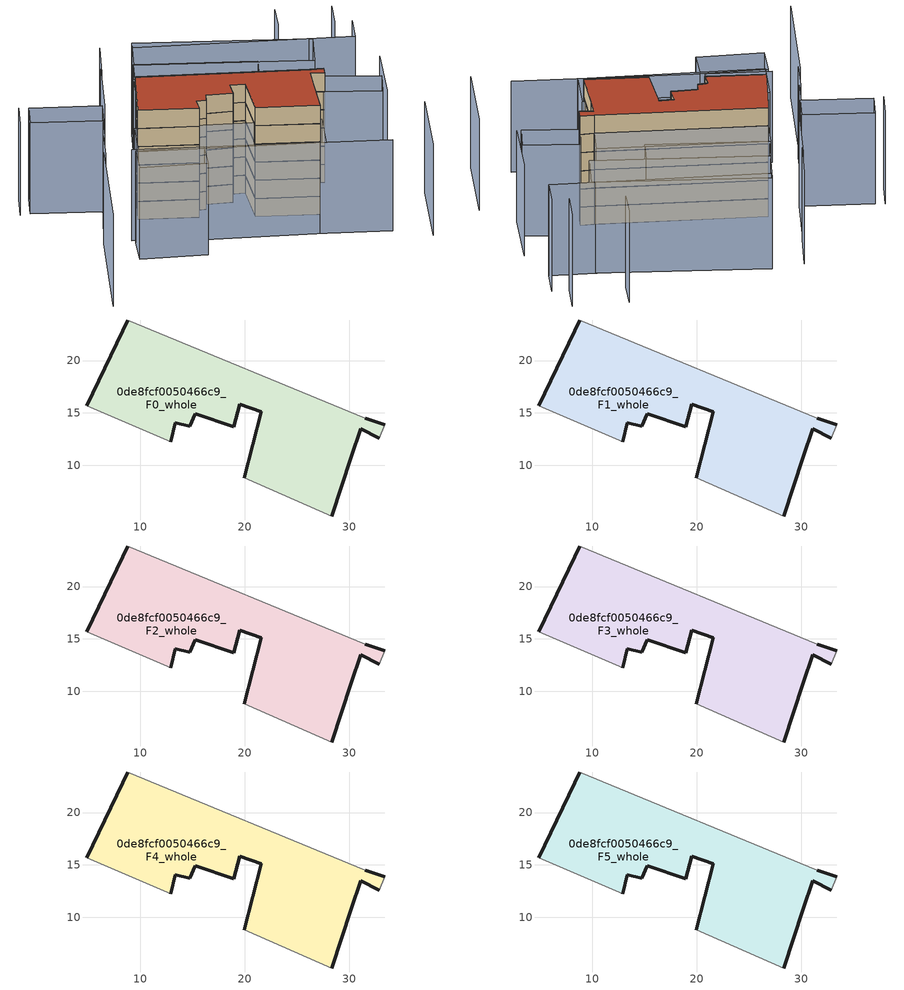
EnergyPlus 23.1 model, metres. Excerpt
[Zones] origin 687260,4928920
0de8fcf0050466c9_F0_whole
 floor ground (EU_floor_Construction): 28.32,5.13 30.16,10.8 31.07,13.48 32.85,12.55 33.38,13.87 31.53,14.47 8.79,23.88 8.3,22.87 4.87,15.7 12.89,12.24 13.32,14.07 14.71,13.74 15.24,14.92 18.94,13.67 19.51,15.83 21.58,15.09 19.92,8.79 z0
 wall outside (EU_wall_Construction): 31.53,14.47 33.38,13.87 / 32.85,12.55 31.07,13.48 30.16,10.8 28.32,5.13 / 19.92,8.79 21.58,15.09 19.51,15.83 18.94,13.67 15.24,14.92 14.71,13.74 13.32,14.07 12.89,12.24 / 4.87,15.7 8.3,22.87 8.79,23.88 z0:3
 wall adiabatic (EU_wall_Construction): 8.79,23.88 31.53,14.47 / 33.38,13.87 32.85,12.55 / 28.32,5.13 19.92,8.79 / 12.89,12.24 4.87,15.7 z0:3
0de8fcf0050466c9_F1_whole
 floor to 0de8fcf0050466c9_F0_whole (EU_floor_Construction): 28.32,5.13 30.16,10.8 31.07,13.48 32.85,12.55 33.38,13.87 31.53,14.47 8.79,23.88 8.3,22.87 4.87,15.7 12.89,12.24 13.32,14.07 14.71,13.74 15.24,14.92 18.94,13.67 19.51,15.83 21.58,15.09 19.92,8.79 z3
 wall outside (EU_wall_Construction): 31.53,14.47 33.38,13.87 / 32.85,12.55 31.07,13.48 30.16,10.8 28.32,5.13 / 19.92,8.79 21.58,15.09 19.51,15.83 18.94,13.67 15.24,14.92 14.71,13.74 13.32,14.07 12.89,12.24 / 4.87,15.7 8.3,22.87 8.79,23.88 z3:6
 wall adiabatic (EU_wall_Construction): 8.79,23.88 31.53,14.47 / 33.38,13.87 32.85,12.55 / 28.32,5.13 19.92,8.79 / 12.89,12.24 4.87,15.7 z3:6
0de8fcf0050466c9_F2_whole
 floor to 0de8fcf0050466c9_F1_whole (EU_floor_Construction): 28.32,5.13 30.16,10.8 31.07,13.48 32.85,12.55 33.38,13.87 31.53,14.47 8.79,23.88 8.3,22.87 4.87,15.7 12.89,12.24 13.32,14.07 14.71,13.74 15.24,14.92 18.94,13.67 19.51,15.83 21.58,15.09 19.92,8.79 z6
 wall outside (EU_wall_Construction): 31.53,14.47 33.38,13.87 / 32.85,12.55 31.07,13.48 30.16,10.8 28.32,5.13 / 19.92,8.79 21.58,15.09 19.51,15.83 18.94,13.67 15.24,14.92 14.71,13.74 13.32,14.07 12.89,12.24 / 4.87,15.7 8.3,22.87 8.79,23.88 z6:9
 wall adiabatic (EU_wall_Construction): 8.79,23.88 31.53,14.47 / 33.38,13.87 32.85,12.55 / 28.32,5.13 19.92,8.79 / 12.89,12.24 4.87,15.7 z6:9
0de8fcf0050466c9_F3_whole
 floor to 0de8fcf0050466c9_F2_whole (EU_floor_Construction): 28.32,5.13 30.16,10.8 31.07,13.48 32.85,12.55 33.38,13.87 31.53,14.47 8.79,23.88 8.3,22.87 4.87,15.7 12.89,12.24 13.32,14.07 14.71,13.74 15.24,14.92 18.94,13.67 19.51,15.83 21.58,15.09 19.92,8.79 z9
 wall outside (EU_wall_Construction): 31.53,14.47 33.38,13.87 / 32.85,12.55 31.07,13.48 30.16,10.8 28.32,5.13 / 19.92,8.79 21.58,15.09 19.51,15.83 18.94,13.67 15.24,14.92 14.71,13.74 13.32,14.07 12.89,12.24 / 4.87,15.7 8.3,22.87 8.79,23.88 z9:12
 wall adiabatic (EU_wall_Construction): 8.79,23.88 31.53,14.47 / 33.38,13.87 32.85,12.55 / 28.32,5.13 19.92,8.79 / 12.89,12.24 4.87,15.7 z9:12
0de8fcf0050466c9_F4_whole
 floor to 0de8fcf0050466c9_F3_whole (EU_floor_Construction): 28.32,5.13 30.16,10.8 31.07,13.48 32.85,12.55 33.38,13.87 31.53,14.47 8.79,23.88 8.3,22.87 4.87,15.7 12.89,12.24 13.32,14.07 14.71,13.74 15.24,14.92 18.94,13.67 19.51,15.83 21.58,15.09 19.92,8.79 z12
 wall outside (EU_wall_Construction): 31.53,14.47 33.38,13.87 / 32.85,12.55 31.07,13.48 30.16,10.8 28.32,5.13 / 19.92,8.79 21.58,15.09 19.51,15.83 18.94,13.67 15.24,14.92 14.71,13.74 13.32,14.07 12.89,12.24 / 4.87,15.7 8.3,22.87 8.79,23.88 z12:15
 wall adiabatic (EU_wall_Construction): 8.79,23.88 31.53,14.47 / 33.38,13.87 32.85,12.55 / 28.32,5.13 19.92,8.79 / 12.89,12.24 4.87,15.7 z12:15
0de8fcf0050466c9_F5_whole
 floor to 0de8fcf0050466c9_F4_whole (EU_floor_Construction): 28.32,5.13 30.16,10.8 31.07,13.48 32.85,12.55 33.38,13.87 31.53,14.47 8.79,23.88 8.3,22.87 4.87,15.7 12.89,12.24 13.32,14.07 14.71,13.74 15.24,14.92 18.94,13.67 19.51,15.83 21.58,15.09 19.92,8.79 z15
 wall outside (EU_wall_Construction): 31.53,14.47 33.38,13.87 / 32.85,12.55 31.07,13.48 30.16,10.8 28.32,5.13 / 19.92,8.79 21.58,15.09 19.51,15.83 18.94,13.67 15.24,14.92 14.71,13.74 13.32,14.07 12.89,12.24 / 4.87,15.7 8.3,22.87 8.79,23.88 z15:18
 wall adiabatic (EU_wall_Construction): 8.79,23.88 31.53,14.47 / 33.38,13.87 32.85,12.55 / 28.32,5.13 19.92,8.79 / 12.89,12.24 4.87,15.7 z15:18
 roof outside (EU_roof_Construction): 31.53,14.47 33.38,13.87 32.85,12.55 31.07,13.48 30.16,10.8 28.32,5.13 19.92,8.79 21.58,15.09 19.51,15.83 18.94,13.67 15.24,14.92 14.71,13.74 13.32,14.07 12.89,12.24 4.87,15.7 8.3,22.87 8.79,23.88 z18
shading: 1.5,11 35.38,-3.42 / 39.94,-7.08 44.09,3.62 / -2.31,12.09 -8.88,-3.46 / 40.8,8.82 44.13,17.54 / -0.3,16.15 -2.23,11.61 / 1.6,20.03 -0.09,16.06 / 42.73,28.63 44.36,32.64 / -7.45,28.3 -9.23,24.37 / 45.06,27.72 43.54,23.87 / 43.54,23.87 14.31,35.43 / 7.62,32.33 3.58,23.3 / 36.8,35.43 35.33,31.57 / 10.12,37.43 7.31,31.4 / 9.37,2.79 0.3,6.1 / 0.3,6.1 1.85,10.33 / 1.85,10.33 10.91,7.03 / 10.91,7.03 9.37,2.79 / 26.74,0.28 2.16,10.02 / 2.16,10.02 4.48,15.85 / 4.48,15.85 29.06,6.11 / 29.06,6.11 26.74,0.28 / 34.54,16.27 41.97,12.69 / 41.97,12.69 40.19,8.98 / 40.19,8.98 32.75,12.56 / 32.75,12.56 34.54,16.27 / 31.53,14.47 8.79,23.88 / 8.79,23.88 10.37,27.7 / 10.37,27.7 33.11,18.29 / 33.11,18.29 31.53,14.47 / -6.17,27.66 3.27,23.44 / 3.27,23.44 1.63,19.78 / 1.63,19.78 -7.81,24.01 / -7.81,24.01 -6.17,27.66 / 26.57,20.4 10.57,27.62 / 10.57,27.62 12.23,31.3 / 12.23,31.3 28.23,24.08 / 28.23,24.08 26.57,20.4 / 35.48,20.7 12.28,31.21 / 12.28,31.21 14.72,36.58 / 14.72,36.58 37.92,26.07 / 37.92,26.07 35.48,20.7 z0:15
[Building]
EU S2 Campaign: North Axis=0; Terrain=City; Solar Distribution=FullExterior
[Site:Location]
Bologna: Latitude=44.5; Longitude=11.25; Time Zone=1; Elevation=37
[SizingPeriod:WeatherFileDays]
AnnualSizingPeriod: Begin Month=1; Begin Day of Month=1; End Month=12; End Day of Month=31; Day of Week for Start Day=Monday; Use Weather File Daylight Saving Period=No; Use Weather File Rain and Snow Indicators=No
[MATERIAL]
EU_InternalMass_Material: Roughness=MediumRough; Thickness=0.1; Conductivity=1; Density=1800; Specific Heat=900; Thermal Absorptance=0.9; Solar Absorptance=0.7; Visible Absorptance=0.7
[MATERIAL:NOMASS] Roughness=MediumRough; Thermal Absorptance=0.9; Solar Absorptance=0.7; Visible Absorptance=0.7
Name | Thermal Resistance
EU_wall_NoMass | 0.905828
EU_roof_NoMass | 0.37593
EU_floor_NoMass | 0.67114
[CONSTRUCTION]
EU_wall_Construction: EU_wall_NoMass
EU_roof_Construction: EU_roof_NoMass
EU_floor_Construction: EU_floor_NoMass
EU_InternalMass_Construction: EU_InternalMass_Material
[ZONE] Type=1; Multiplier=1; Ceiling Height=autocalculate; Floor Area=autocalculate; Part of Total Floor Area=Yes
Name | Volume
0de8fcf0050466c9_F0_whole | 622.092
0de8fcf0050466c9_F1_whole; 0de8fcf0050466c9_F2_whole; 0de8fcf0050466c9_F3_whole; 0de8fcf0050466c9_F4_whole; 0de8fcf0050466c9_F5_whole | 622.094
[INTERNALMASS] Construction=EU_InternalMass_Construction; Surface Area=207.365
Name | Zone or ZoneList
0de8fcf0050466c9_F0_whole_EU_InternalMass | 0de8fcf0050466c9_F0_whole
0de8fcf0050466c9_F1_whole_EU_InternalMass | 0de8fcf0050466c9_F1_whole
0de8fcf0050466c9_F2_whole_EU_InternalMass | 0de8fcf0050466c9_F2_whole
0de8fcf0050466c9_F3_whole_EU_InternalMass | 0de8fcf0050466c9_F3_whole
0de8fcf0050466c9_F4_whole_EU_InternalMass | 0de8fcf0050466c9_F4_whole
0de8fcf0050466c9_F5_whole_EU_InternalMass | 0de8fcf0050466c9_F5_whole
[OTHEREQUIPMENT] Fuel Type=Electricity; Design Level Calculation Method=Watts/Area; Power per Zone Floor Area=1; Fraction Latent=0; Fraction Radiant=0; Fraction Lost=0; Carbon Dioxide Generation Rate=0; EndUse Subcategory=EU_Step8_InternalGains
Name | Zone or ZoneList or Space or SpaceList | Schedule
EU_Step8_InternalGain_0de8fcf0050466c9_F0_whole_f000 | 0de8fcf0050466c9_F0_whole | EU_Step8_GainSchedule_0de8fcf0050466c9_F0_whole_f000
EU_Step8_InternalGain_0de8fcf0050466c9_F1_whole_f000 | 0de8fcf0050466c9_F1_whole | EU_Step8_GainSchedule_0de8fcf0050466c9_F1_whole_f000
EU_Step8_InternalGain_0de8fcf0050466c9_F2_whole_f000 | 0de8fcf0050466c9_F2_whole | EU_Step8_GainSchedule_0de8fcf0050466c9_F2_whole_f000
EU_Step8_InternalGain_0de8fcf0050466c9_F3_whole_f000 | 0de8fcf0050466c9_F3_whole | EU_Step8_GainSchedule_0de8fcf0050466c9_F3_whole_f000
EU_Step8_InternalGain_0de8fcf0050466c9_F4_whole_f000 | 0de8fcf0050466c9_F4_whole | EU_Step8_GainSchedule_0de8fcf0050466c9_F4_whole_f000
EU_Step8_InternalGain_0de8fcf0050466c9_F5_whole_f000 | 0de8fcf0050466c9_F5_whole | EU_Step8_GainSchedule_0de8fcf0050466c9_F5_whole_f000
[ZONEVENTILATION:DESIGNFLOWRATE] Schedule=EU_AlwaysOn; Design Flow Rate Calculation Method=AirChanges/Hour; Air Changes per Hour=0.73129; Ventilation Type=Natural; Fan Pressure Rise=0; Fan Total Efficiency=1; Constant Term Coefficient=1; Temperature Term Coefficient=0; Velocity Term Coefficient=0; Velocity Squared Term Coefficient=0; Minimum Indoor Temperature=-100; Maximum Indoor Temperature=100; Delta Temperature=-100; Minimum Outdoor Temperature=-100; Maximum Outdoor Temperature=100; Maximum Wind Speed=40
Name | Zone or ZoneList or Space or SpaceList
EU_ConstantAir_0de8fcf0050466c9_F0_whole | 0de8fcf0050466c9_F0_whole
EU_ConstantAir_0de8fcf0050466c9_F1_whole | 0de8fcf0050466c9_F1_whole
EU_ConstantAir_0de8fcf0050466c9_F2_whole | 0de8fcf0050466c9_F2_whole
EU_ConstantAir_0de8fcf0050466c9_F3_whole | 0de8fcf0050466c9_F3_whole
EU_ConstantAir_0de8fcf0050466c9_F4_whole | 0de8fcf0050466c9_F4_whole
EU_ConstantAir_0de8fcf0050466c9_F5_whole | 0de8fcf0050466c9_F5_whole
[HVACTEMPLATE:THERMOSTAT] Constant Heating Setpoint=20; Constant Cooling Setpoint=50
EU_HeatOnly_0de8fcf0050466c9_F0_whole; EU_HeatOnly_0de8fcf0050466c9_F1_whole; EU_HeatOnly_0de8fcf0050466c9_F2_whole; EU_HeatOnly_0de8fcf0050466c9_F3_whole; EU_HeatOnly_0de8fcf0050466c9_F4_whole; EU_HeatOnly_0de8fcf0050466c9_F5_whole
[HVACTEMPLATE:ZONE:IDEALLOADSAIRSYSTEM] System Availability Schedule=EU_AlwaysOn; Maximum Heating Supply Air Temperature=50; Minimum Cooling Supply Air Temperature=13; Maximum Heating Supply Air Humidity Ratio=0.0156; Minimum Cooling Supply Air Humidity Ratio=0.0077; Heating Limit=NoLimit; Cooling Limit=NoLimit; Heating Availability Schedule=EU_AlwaysOn; Cooling Availability Schedule=EU_CoolingOff; Dehumidification Control Type=ConstantSensibleHeatRatio; Cooling Sensible Heat Ratio=0.7; Dehumidification Setpoint=60; Humidification Control Type=None; Humidification Setpoint=30; Outdoor Air Method=None; Outdoor Air Flow Rate per Person=0.00944; Outdoor Air Flow Rate per Zone Floor Area=0; Outdoor Air Flow Rate per Zone=0; Demand Controlled Ventilation Type=None; Outdoor Air Economizer Type=NoEconomizer; Heat Recovery Type=None; Sensible Heat Recovery Effectiveness=0.7; Latent Heat Recovery Effectiveness=0.65
Name | Template Thermostat
0de8fcf0050466c9_F0_whole | EU_HeatOnly_0de8fcf0050466c9_F0_whole
0de8fcf0050466c9_F1_whole | EU_HeatOnly_0de8fcf0050466c9_F1_whole
0de8fcf0050466c9_F2_whole | EU_HeatOnly_0de8fcf0050466c9_F2_whole
0de8fcf0050466c9_F3_whole | EU_HeatOnly_0de8fcf0050466c9_F3_whole
0de8fcf0050466c9_F4_whole | EU_HeatOnly_0de8fcf0050466c9_F4_whole
0de8fcf0050466c9_F5_whole | EU_HeatOnly_0de8fcf0050466c9_F5_whole
[SIZING:ZONE] Zone Cooling Design Supply Air Temperature Input Method=SupplyAirTemperature; Zone Cooling Design Supply Air Temperature=13; Zone Heating Design Supply Air Temperature Input Method=SupplyAirTemperature; Zone Heating Design Supply Air Temperature=50; Zone Cooling Design Supply Air Humidity Ratio=0.008; Zone Heating Design Supply Air Humidity Ratio=0.008; Cooling Design Air Flow Method=DesignDay; Cooling Design Air Flow Rate=0; Cooling Minimum Air Flow per Zone Floor Area=0.000762; Cooling Minimum Air Flow=0; Cooling Minimum Air Flow Fraction=0.2; Heating Design Air Flow Method=DesignDay; Heating Design Air Flow Rate=0; Heating Maximum Air Flow per Zone Floor Area=0.002032; Heating Maximum Air Flow=0.141576; Heating Maximum Air Flow Fraction=0.3; Account for Dedicated Outdoor Air System=No; Dedicated Outdoor Air System Control Strategy=NeutralSupplyAir; Dedicated Outdoor Air Low Setpoint Temperature for Design=autosize; Dedicated Outdoor Air High Setpoint Temperature for Design=autosize; Zone Load Sizing Method=Sensible Load Only No Latent Load; Zone Latent Cooling Design Supply Air Humidity Ratio Input Method=HumidityRatioDifference; Zone Cooling Design Supply Air Humidity Ratio Difference=0.005; Zone Latent Heating Design Supply Air Humidity Ratio Input Method=HumidityRatioDifference; Zone Humidification Design Supply Air Humidity Ratio Difference=0.005
0de8fcf0050466c9_F0_whole; 0de8fcf0050466c9_F1_whole; 0de8fcf0050466c9_F2_whole; 0de8fcf0050466c9_F3_whole; 0de8fcf0050466c9_F4_whole; 0de8fcf0050466c9_F5_whole
[SCHEDULE:CONSTANT]
Name | Hourly Value
EU_AlwaysOn | 1
EU_CoolingOff | 0
[SCHEDULE:FILE] Column Number=1; Rows to Skip at Top=0; Number of Hours of Data=8760; Column Separator=Comma; Interpolate to Timestep=No; Minutes per Item=60; Adjust Schedule for Daylight Savings=Yes
Name | File
EU_Step8_GainSchedule_0de8fcf0050466c9_F0_whole_f000 | ../../schedules/0de8fcf0050466c9/0de8fcf0050466c9_F0_whole_f000_gain.csv
EU_Step8_GainSchedule_0de8fcf0050466c9_F1_whole_f000 | ../../schedules/0de8fcf0050466c9/0de8fcf0050466c9_F1_whole_f000_gain.csv
EU_Step8_GainSchedule_0de8fcf0050466c9_F2_whole_f000 | ../../schedules/0de8fcf0050466c9/0de8fcf0050466c9_F2_whole_f000_gain.csv
EU_Step8_GainSchedule_0de8fcf0050466c9_F3_whole_f000 | ../../schedules/0de8fcf0050466c9/0de8fcf0050466c9_F3_whole_f000_gain.csv
EU_Step8_GainSchedule_0de8fcf0050466c9_F4_whole_f000 | ../../schedules/0de8fcf0050466c9/0de8fcf0050466c9_F4_whole_f000_gain.csv
EU_Step8_GainSchedule_0de8fcf0050466c9_F5_whole_f000 | ../../schedules/0de8fcf0050466c9/0de8fcf0050466c9_F5_whole_f000_gain.csv
